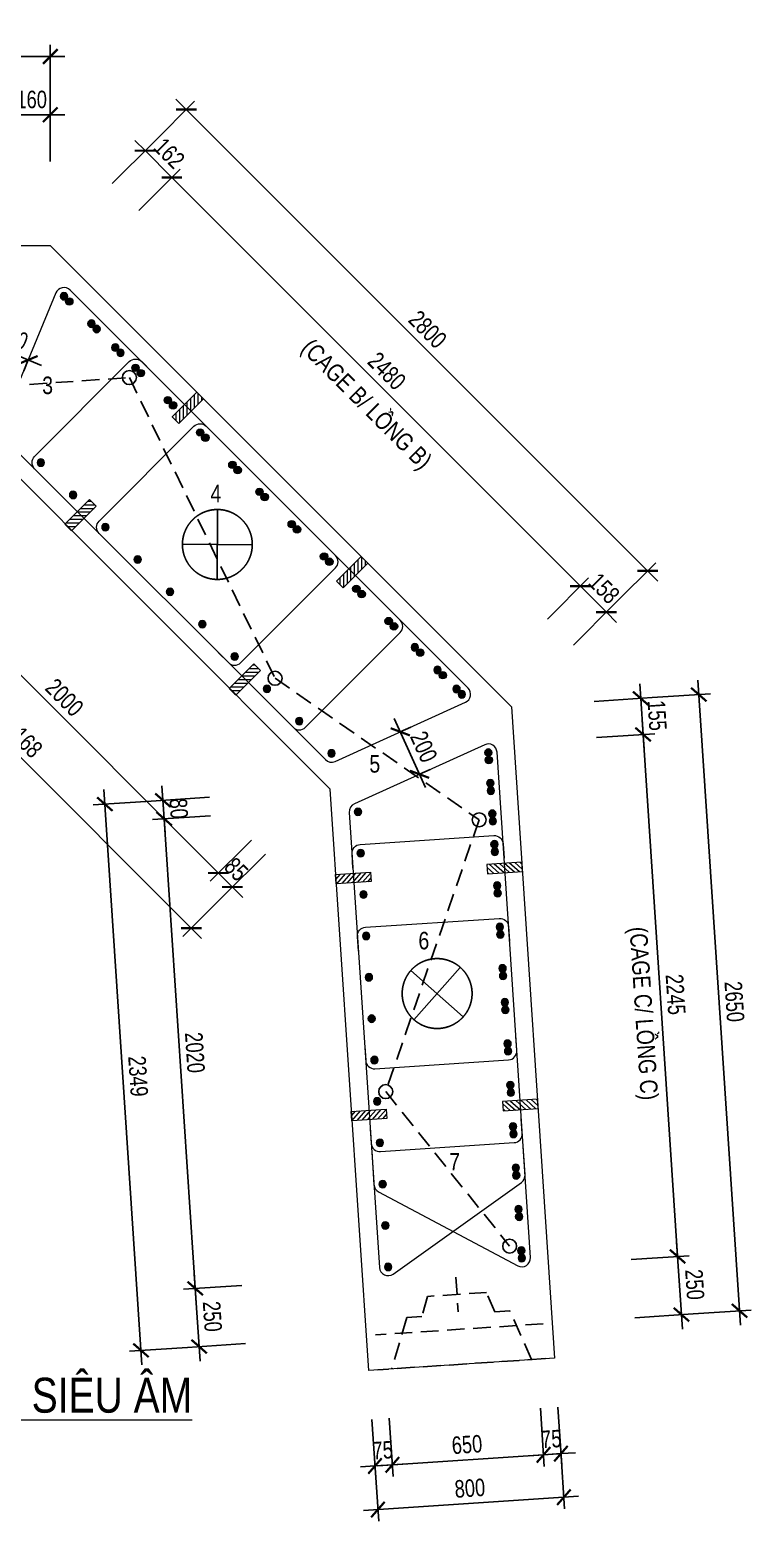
# Model space of a CAD drawing. Header units: millimetres. Extents: x 2611025 to 4139346, y -89870 to 101087.
# Drawn here: x 3265035 to 3277421, y -55571 to -29974 of the extents above; entities that cross this region are included whole.
import ezdxf
from ezdxf.enums import TextEntityAlignment as Align

# ---------------------------------------------------------------- set-up
doc = ezdxf.new("R2010")
doc.units = ezdxf.units.MM
doc.header["$LTSCALE"] = 1200
doc.header["$PDMODE"] = 35
doc.linetypes.add('CENTER', pattern=[2, 1.25, -0.25, 0.25, -0.25])
doc.linetypes.add('HIDDEN', pattern=[0.375, 0.25, -0.125])
for name, color, linetype, lineweight in [('5', 5, 'Continuous', 13), ('BOUND', 3, 'Continuous', 20), ('CWS', 8, 'HIDDEN', 9), ('ENOTE', 2, 'Continuous', 15), ('GRID', 74, 'CENTER', 15), ('MCT', 6, 'Continuous', 20), ('PIPE60', 1, 'Continuous', 25), ('TEXTVN', 2, 'Continuous', 20), ('TIE', 4, 'Continuous', 13)]:
    doc.layers.add(name, color=color, linetype=linetype, lineweight=lineweight)
for name, color, linetype in [('CDC.02.DIM', 1, 'Continuous'), ('CDC.04.HIDDEN', 8, 'HIDDEN'), ('MCSA', 5, 'HIDDEN'), ('MIE', 5, 'HIDDEN')]:
    doc.layers.add(name, color=color, linetype=linetype)
doc.styles.add('DB_Arial', font='arial.ttf', dxfattribs={"width": 0.8})
doc.styles.add('SMTEXT', font='arial.ttf', dxfattribs={"width": 0.75})
doc.dimstyles.new('BSV25', dxfattribs={"dimtxt": 300, "dimasz": 250, "dimexe": 200, "dimexo": 0, "dimgap": 108, "dimtad": 1, "dimdec": 0, "dimlfac": 0.25, "dimdsep": 46, "dimtxsty": 'SMTEXT', "dimblk": 'ARCHTICK', "dimcen": 100, "dimdle": 250, "dimclrd": 256, "dimclre": 256, "dimclrt": 2, "dimadec": 0, "dimazin": 0, "dimtfac": 1, "dimtdec": 0, "dimtix": 1, "dimtmove": 2, "dimatfit": 3, "dimfxl": 800, "dimfxlon": 1, "dimtolj": 1, "dimtzin": 0, "dimarcsym": 0})

# ---------------------------------------------------------------- blocks, each defined once
blk = doc.blocks.new('cws800')
at = {"layer": 'CDC.04.HIDDEN'}
for p, q in [((-600, 1440), (-600, -1440)), ((0, 1440), (0, -1440))]:
    blk.add_line(p, q, dxfattribs=at)
for points in [[(0, 1200), (-860, 888), (-860, 627), (-1200, 507), (-1200, -507), (-860, -627), (-860, -888), (0, -1200)], [(-1500, 0), (-900, 0)]]:
    blk.add_lwpolyline(points, dxfattribs=at)
blk = doc.blocks.new('mct1')
at = {"lineweight": 9}
h = blk.add_hatch(color=256, dxfattribs=at)
h.dxf.hatch_style = 1
h.paths.add_polyline_path([(-16, 0, 1), (16, 0, 1)])
blk.add_circle((0, 0), 16, dxfattribs=at)
blk = doc.blocks.new('_ArchTick')
at = {"color": 0, "linetype": 'ByBlock', "const_width": 0.15}
blk.add_lwpolyline([(-0.5, -0.5), (0.5, 0.5)], dxfattribs=at)
blk = doc.blocks.new('*D630')
at = {"layer": 'CDC.02.DIM', "lineweight": -2, "transparency": 16777216}
for p, q in [((3264036, -35238), (3265238, -35736)), ((3264267, -35334), (3264191, -35519)), ((3265007, -35640), (3264930, -35825))]:
    blk.add_line(p, q, dxfattribs=at)
at = {"layer": 'Defpoints', "color": 0, "transparency": 16777216}
for p in [(3264267, -35334), (3265007, -35640), (3265007, -35640)]:
    blk.add_point(p, dxfattribs=at)
at = {"layer": 'CDC.02.DIM', "lineweight": -2, "transparency": 16777216, "xscale": 250, "yscale": 250, "zscale": 250}
for p, rotation in [((3264267, -35334), 157.5000000000772), ((3265007, -35640), 337.5000000000773)]:
    blk.add_blockref('_ArchTick', p, dxfattribs=dict(at, rotation=rotation))
at = {"layer": 'CDC.02.DIM', "color": 2, "transparency": 16777216, "insert": (3264737, -35246), "char_height": 300, "attachment_point": 5, "rotation": 337.5, "style": 'SMTEXT'}
blk.add_mtext('\\A1;200', dxfattribs=at)
blk = doc.blocks.new('*D631')
at = {"layer": 'CDC.02.DIM', "lineweight": -2, "transparency": 16777216}
for p, q in [((3271293, -41795), (3271830, -42979)), ((3271396, -42023), (3271578, -41941)), ((3271727, -42752), (3271909, -42669))]:
    blk.add_line(p, q, dxfattribs=at)
at = {"layer": 'Defpoints', "color": 0, "transparency": 16777216}
for p in [(3271396, -42023), (3271727, -42752), (3271727, -42752)]:
    blk.add_point(p, dxfattribs=at)
at = {"layer": 'CDC.02.DIM', "lineweight": -2, "transparency": 16777216, "xscale": 250, "yscale": 250, "zscale": 250}
for p, rotation in [((3271396, -42023), 114.3944449390051), ((3271727, -42752), 294.394444939005)]:
    blk.add_blockref('_ArchTick', p, dxfattribs=dict(at, rotation=rotation))
at = {"layer": 'CDC.02.DIM', "color": 2, "transparency": 16777216, "insert": (3271799, -42280), "char_height": 300, "attachment_point": 5, "rotation": 294.3944, "style": 'SMTEXT'}
blk.add_mtext('\\A1;200', dxfattribs=at)
blk = doc.blocks.new('*D562')
at = {"layer": 'CDC.02.DIM', "lineweight": -2, "transparency": 16777216}
for p, q in [((3254535, -30432), (3265637, -30432)), ((3254785, -31232), (3254785, -30232)), ((3265387, -31232), (3265387, -30232))]:
    blk.add_line(p, q, dxfattribs=at)
at = {"layer": 'Defpoints', "color": 0, "transparency": 16777216}
for p in [(3265387, -30432), (3254785, -33676), (3265387, -33676)]:
    blk.add_point(p, dxfattribs=at)
at = {"layer": 'CDC.02.DIM', "lineweight": -2, "transparency": 16777216, "xscale": 250, "yscale": 250, "zscale": 250, "rotation": 180}
blk.add_blockref('_ArchTick', (3254785, -30432), dxfattribs=at)
at = {"layer": 'CDC.02.DIM', "lineweight": -2, "transparency": 16777216, "xscale": 250, "yscale": 250, "zscale": 250}
blk.add_blockref('_ArchTick', (3265387, -30432), dxfattribs=at)
at = {"layer": 'CDC.02.DIM', "color": 2, "transparency": 16777216, "insert": (3260086, -30171), "char_height": 300, "attachment_point": 5, "style": 'SMTEXT'}
blk.add_mtext('\\A1;2650', dxfattribs=at)
blk = doc.blocks.new('*D569')
at = {"layer": 'CDC.02.DIM', "lineweight": -2, "transparency": 16777216}
for p, q in [((3264747, -31432), (3264497, -31432)), ((3264747, -32232), (3264747, -31232)), ((3264747, -31432), (3265387, -31432)), ((3265387, -32232), (3265387, -31232)), ((3265387, -31432), (3265637, -31432))]:
    blk.add_line(p, q, dxfattribs=at)
at = {"layer": 'Defpoints', "color": 0, "transparency": 16777216}
for p in [(3265387, -31432), (3264747, -33676), (3265387, -33676)]:
    blk.add_point(p, dxfattribs=at)
at = {"layer": 'CDC.02.DIM', "lineweight": -2, "transparency": 16777216, "xscale": 250, "yscale": 250, "zscale": 250}
blk.add_blockref('_ArchTick', (3264747, -31432), dxfattribs=at)
at = {"layer": 'CDC.02.DIM', "lineweight": -2, "transparency": 16777216, "xscale": 250, "yscale": 250, "zscale": 250, "rotation": 180}
blk.add_blockref('_ArchTick', (3265387, -31432), dxfattribs=at)
at = {"layer": 'CDC.02.DIM', "color": 2, "transparency": 16777216, "insert": (3265067, -31171), "char_height": 300, "attachment_point": 5, "style": 'SMTEXT'}
blk.add_mtext('\\A1;160', dxfattribs=at)
blk = doc.blocks.new('*D570')
at = {"layer": 'CDC.02.DIM', "lineweight": -2, "transparency": 16777216}
for p, q in [((3267156, -31907), (3267863, -31200)), ((3267545, -31165), (3275818, -39438)), ((3275076, -39827), (3275783, -39120))]:
    blk.add_line(p, q, dxfattribs=at)
at = {"layer": 'Defpoints', "color": 0, "transparency": 16777216}
for p in [(3265387, -33676), (3275642, -39261), (3273307, -41596)]:
    blk.add_point(p, dxfattribs=at)
at = {"layer": 'CDC.02.DIM', "lineweight": -2, "transparency": 16777216, "xscale": 250, "yscale": 250, "zscale": 250}
for p, rotation in [((3267722, -31341), 135.0000000000034), ((3275642, -39261), 315.0000000000034)]:
    blk.add_blockref('_ArchTick', p, dxfattribs=dict(at, rotation=rotation))
at = {"layer": 'CDC.02.DIM', "color": 2, "transparency": 16777216, "insert": (3271866, -35117), "char_height": 300, "attachment_point": 5, "rotation": 315, "style": 'SMTEXT'}
blk.add_mtext('\\A1;2800', dxfattribs=at)
blk = doc.blocks.new('*D571')
at = {"layer": 'CDC.02.DIM', "lineweight": -2, "transparency": 16777216}
for p, q in [((3266909, -33074), (3267616, -32367)), ((3267298, -32331), (3274665, -39699)), ((3273923, -40088), (3274630, -39381))]:
    blk.add_line(p, q, dxfattribs=at)
at = {"layer": 'Defpoints', "color": 0, "transparency": 16777216}
for p in [(3265587, -34395), (3274489, -39522), (3272603, -41408)]:
    blk.add_point(p, dxfattribs=at)
at = {"layer": 'CDC.02.DIM', "lineweight": -2, "transparency": 16777216, "xscale": 250, "yscale": 250, "zscale": 250}
for p, rotation in [((3267474, -32508), 135.0000000000034), ((3274489, -39522), 315.0000000000034)]:
    blk.add_blockref('_ArchTick', p, dxfattribs=dict(at, rotation=rotation))
at = {"layer": 'CDC.02.DIM', "color": 2, "transparency": 16777216, "insert": (3271166, -35831), "char_height": 300, "attachment_point": 5, "rotation": 315, "style": 'SMTEXT'}
blk.add_mtext('\\A1;2480', dxfattribs=at)
blk = doc.blocks.new('*D572')
at = {"layer": 'CDC.02.DIM', "lineweight": -2, "transparency": 16777216}
for p, q in [((3266449, -32614), (3267156, -31907)), ((3267015, -32048), (3266838, -31872)), ((3267474, -32508), (3267015, -32048)), ((3266909, -33074), (3267616, -32367)), ((3267474, -32508), (3267651, -32685))]:
    blk.add_line(p, q, dxfattribs=at)
at = {"layer": 'Defpoints', "color": 0, "transparency": 16777216}
for p in [(3267015, -32048), (3265387, -33676), (3265587, -34395)]:
    blk.add_point(p, dxfattribs=at)
at = {"layer": 'CDC.02.DIM', "lineweight": -2, "transparency": 16777216, "xscale": 250, "yscale": 250, "zscale": 250}
for p, rotation in [((3267015, -32048), 315.0000000000034), ((3267474, -32508), 135.0000000000034)]:
    blk.add_blockref('_ArchTick', p, dxfattribs=dict(at, rotation=rotation))
at = {"layer": 'CDC.02.DIM', "color": 2, "transparency": 16777216, "insert": (3267429, -32094), "char_height": 300, "attachment_point": 5, "rotation": 315, "style": 'SMTEXT'}
blk.add_mtext('\\A1;162', dxfattribs=at)
blk = doc.blocks.new('*D573')
at = {"layer": 'CDC.02.DIM', "lineweight": -2, "transparency": 16777216}
for p, q in [((3273923, -40088), (3274630, -39381)), ((3274489, -39522), (3274312, -39346)), ((3274489, -39522), (3274934, -39968)), ((3274369, -40534), (3275076, -39827)), ((3274934, -39968), (3275111, -40145))]:
    blk.add_line(p, q, dxfattribs=at)
at = {"layer": 'Defpoints', "color": 0, "transparency": 16777216}
for p in [(3274934, -39968), (3272603, -41408), (3273307, -41596)]:
    blk.add_point(p, dxfattribs=at)
at = {"layer": 'CDC.02.DIM', "lineweight": -2, "transparency": 16777216, "xscale": 250, "yscale": 250, "zscale": 250}
for p, rotation in [((3274489, -39522), 315.0000000000034), ((3274934, -39968), 135.0000000000034)]:
    blk.add_blockref('_ArchTick', p, dxfattribs=dict(at, rotation=rotation))
at = {"layer": 'CDC.02.DIM', "color": 2, "transparency": 16777216, "insert": (3274896, -39561), "char_height": 300, "attachment_point": 5, "rotation": 315, "style": 'SMTEXT'}
blk.add_mtext('\\A1;158', dxfattribs=at)
blk = doc.blocks.new('*D574')
at = {"layer": 'CDC.02.DIM', "lineweight": -2, "transparency": 16777216}
for p, q in [((3262241, -38697), (3261534, -39404)), ((3261498, -39086), (3267983, -45571)), ((3268372, -44829), (3267665, -45536))]:
    blk.add_line(p, q, dxfattribs=at)
at = {"layer": 'Defpoints', "color": 0, "transparency": 16777216}
for p in [(3264061, -36876), (3270193, -43008), (3267807, -45394)]:
    blk.add_point(p, dxfattribs=at)
at = {"layer": 'CDC.02.DIM', "lineweight": -2, "transparency": 16777216, "xscale": 250, "yscale": 250, "zscale": 250}
for p, rotation in [((3261675, -39263), 135.0000000000034), ((3267807, -45394), 315.0000000000034)]:
    blk.add_blockref('_ArchTick', p, dxfattribs=dict(at, rotation=rotation))
at = {"layer": 'CDC.02.DIM', "color": 2, "transparency": 16777216, "insert": (3264926, -42144), "char_height": 300, "attachment_point": 5, "rotation": 315, "style": 'SMTEXT'}
blk.add_mtext('\\A1;2168', dxfattribs=at)
blk = doc.blocks.new('*D575')
at = {"layer": 'CDC.02.DIM', "lineweight": -2, "transparency": 16777216}
for p, q in [((3263182, -38224), (3262475, -38931)), ((3262440, -38613), (3268451, -44624)), ((3268840, -43882), (3268133, -44589))]:
    blk.add_line(p, q, dxfattribs=at)
at = {"layer": 'Defpoints', "color": 0, "transparency": 16777216}
for p in [(3264526, -36881), (3270184, -42537), (3268274, -44447)]:
    blk.add_point(p, dxfattribs=at)
at = {"layer": 'CDC.02.DIM', "lineweight": -2, "transparency": 16777216, "xscale": 250, "yscale": 250, "zscale": 250}
for p, rotation in [((3262617, -38790), 135.0000000000034), ((3268274, -44447), 315.0000000000034)]:
    blk.add_blockref('_ArchTick', p, dxfattribs=dict(at, rotation=rotation))
at = {"layer": 'CDC.02.DIM', "color": 2, "transparency": 16777216, "insert": (3265630, -41434), "char_height": 300, "attachment_point": 5, "rotation": 315, "style": 'SMTEXT'}
blk.add_mtext('\\A1;2000', dxfattribs=at)
blk = doc.blocks.new('*D576')
at = {"layer": 'CDC.02.DIM', "lineweight": -2, "transparency": 16777216}
for p, q in [((3268840, -43882), (3268133, -44589)), ((3268274, -44447), (3268097, -44271)), ((3269080, -44122), (3268372, -44829)), ((3268274, -44447), (3268514, -44687)), ((3268514, -44687), (3268691, -44864))]:
    blk.add_line(p, q, dxfattribs=at)
at = {"layer": 'Defpoints', "color": 0, "transparency": 16777216}
for p in [(3270184, -42537), (3270193, -43008), (3268514, -44687)]:
    blk.add_point(p, dxfattribs=at)
at = {"layer": 'CDC.02.DIM', "lineweight": -2, "transparency": 16777216, "xscale": 250, "yscale": 250, "zscale": 250}
for p, rotation in [((3268274, -44447), 315.0000000000034), ((3268514, -44687), 135.0000000000034)]:
    blk.add_blockref('_ArchTick', p, dxfattribs=dict(at, rotation=rotation))
at = {"layer": 'CDC.02.DIM', "color": 2, "transparency": 16777216, "insert": (3268579, -44383), "char_height": 300, "attachment_point": 5, "rotation": 315, "style": 'SMTEXT'}
blk.add_mtext('\\A1;85', dxfattribs=at)
blk = doc.blocks.new('*D578')
at = {"layer": 'CDC.02.DIM', "lineweight": -2, "transparency": 16777216}
for p, q in [((3276505, -41134), (3277238, -52210)), ((3275723, -41436), (3276721, -41370)), ((3276423, -52013), (3277421, -51947))]:
    blk.add_line(p, q, dxfattribs=at)
at = {"layer": 'Defpoints', "color": 0, "transparency": 16777216}
for p in [(3273307, -41596), (3277221, -51960), (3274007, -52173)]:
    blk.add_point(p, dxfattribs=at)
at = {"layer": 'CDC.02.DIM', "lineweight": -2, "transparency": 16777216, "xscale": 250, "yscale": 250, "zscale": 250}
for p, rotation in [((3276521, -41383), 93.78674715767883), ((3277221, -51960), 273.7867471576789)]:
    blk.add_blockref('_ArchTick', p, dxfattribs=dict(at, rotation=rotation))
at = {"layer": 'CDC.02.DIM', "color": 2, "transparency": 16777216, "insert": (3277132, -46654), "char_height": 300, "attachment_point": 5, "rotation": 273.7867, "style": 'SMTEXT'}
blk.add_mtext('\\A1;2650', dxfattribs=at)
blk = doc.blocks.new('*D579')
at = {"layer": 'CDC.02.DIM', "lineweight": -2, "transparency": 16777216}
for p, q in [((3275548, -41819), (3276174, -51278)), ((3274766, -42121), (3275764, -42055)), ((3275359, -51081), (3276357, -51015))]:
    blk.add_line(p, q, dxfattribs=at)
at = {"layer": 'Defpoints', "color": 0, "transparency": 16777216}
for p in [(3272984, -42239), (3276158, -51028), (3272943, -51241)]:
    blk.add_point(p, dxfattribs=at)
at = {"layer": 'CDC.02.DIM', "lineweight": -2, "transparency": 16777216, "xscale": 250, "yscale": 250, "zscale": 250}
for p, rotation in [((3275565, -42068), 93.78674715767883), ((3276158, -51028), 273.7867471576789)]:
    blk.add_blockref('_ArchTick', p, dxfattribs=dict(at, rotation=rotation))
at = {"layer": 'CDC.02.DIM', "color": 2, "transparency": 16777216, "insert": (3276122, -46531), "char_height": 300, "attachment_point": 5, "rotation": 273.7867, "style": 'SMTEXT'}
blk.add_mtext('\\A1;2245', dxfattribs=at)
blk = doc.blocks.new('*D580')
at = {"layer": 'CDC.02.DIM', "lineweight": -2, "transparency": 16777216}
for p, q in [((3276141, -50779), (3276240, -52276)), ((3275359, -51081), (3276357, -51015)), ((3275425, -52079), (3276423, -52013))]:
    blk.add_line(p, q, dxfattribs=at)
at = {"layer": 'Defpoints', "color": 0, "transparency": 16777216}
for p in [(3272943, -51241), (3276224, -52026), (3273009, -52239)]:
    blk.add_point(p, dxfattribs=at)
at = {"layer": 'CDC.02.DIM', "lineweight": -2, "transparency": 16777216, "xscale": 250, "yscale": 250, "zscale": 250}
for p, rotation in [((3276158, -51028), 93.78674715767883), ((3276224, -52026), 273.7867471576789)]:
    blk.add_blockref('_ArchTick', p, dxfattribs=dict(at, rotation=rotation))
at = {"layer": 'CDC.02.DIM', "color": 2, "transparency": 16777216, "insert": (3276451, -51510), "char_height": 300, "attachment_point": 5, "rotation": 273.7867, "style": 'SMTEXT'}
blk.add_mtext('\\A1;250', dxfattribs=at)
blk = doc.blocks.new('*D581')
at = {"layer": 'CDC.02.DIM', "lineweight": -2, "transparency": 16777216}
for p, q in [((3275524, -41449), (3275507, -41200)), ((3274725, -41502), (3275723, -41436)), ((3275565, -42068), (3275524, -41449)), ((3274766, -42121), (3275764, -42055)), ((3275565, -42068), (3275581, -42318))]:
    blk.add_line(p, q, dxfattribs=at)
at = {"layer": 'Defpoints', "color": 0, "transparency": 16777216}
for p in [(3275524, -41449), (3273307, -41596), (3272984, -42239)]:
    blk.add_point(p, dxfattribs=at)
at = {"layer": 'CDC.02.DIM', "lineweight": -2, "transparency": 16777216, "xscale": 250, "yscale": 250, "zscale": 250}
for p, rotation in [((3275524, -41449), 273.7867471576789), ((3275565, -42068), 93.78674715767883)]:
    blk.add_blockref('_ArchTick', p, dxfattribs=dict(at, rotation=rotation))
at = {"layer": 'CDC.02.DIM', "color": 2, "transparency": 16777216, "insert": (3275805, -41742), "char_height": 300, "attachment_point": 5, "rotation": 273.7867, "style": 'SMTEXT'}
blk.add_mtext('\\A1;155', dxfattribs=at)
blk = doc.blocks.new('*D582')
at = {"layer": 'CDC.02.DIM', "lineweight": -2, "transparency": 16777216}
for p, q in [((3267121, -43211), (3266124, -43277)), ((3266307, -43015), (3266960, -52890)), ((3267742, -52588), (3266744, -52654))]:
    blk.add_line(p, q, dxfattribs=at)
at = {"layer": 'Defpoints', "color": 0, "transparency": 16777216}
for p in [(3270193, -43008), (3270814, -52384), (3266944, -52640)]:
    blk.add_point(p, dxfattribs=at)
at = {"layer": 'CDC.02.DIM', "lineweight": -2, "transparency": 16777216, "xscale": 250, "yscale": 250, "zscale": 250}
for p, rotation in [((3266323, -43264), 93.78674715767883), ((3266944, -52640), 273.7867471576789)]:
    blk.add_blockref('_ArchTick', p, dxfattribs=dict(at, rotation=rotation))
at = {"layer": 'CDC.02.DIM', "color": 2, "transparency": 16777216, "insert": (3266894, -47935), "char_height": 300, "attachment_point": 5, "rotation": 273.7867, "style": 'SMTEXT'}
blk.add_mtext('\\A1;2349', dxfattribs=at)
blk = doc.blocks.new('*D583')
at = {"layer": 'CDC.02.DIM', "lineweight": -2, "transparency": 16777216}
for p, q in [((3268140, -43463), (3267142, -43529)), ((3267325, -43266), (3267892, -51826)), ((3268674, -51524), (3267676, -51590))]:
    blk.add_line(p, q, dxfattribs=at)
at = {"layer": 'Defpoints', "color": 0, "transparency": 16777216}
for p in [(3270214, -43326), (3270748, -51386), (3267876, -51577)]:
    blk.add_point(p, dxfattribs=at)
at = {"layer": 'CDC.02.DIM', "lineweight": -2, "transparency": 16777216, "xscale": 250, "yscale": 250, "zscale": 250}
for p, rotation in [((3267342, -43516), 93.78674715767883), ((3267876, -51577), 273.7867471576789)]:
    blk.add_blockref('_ArchTick', p, dxfattribs=dict(at, rotation=rotation))
at = {"layer": 'CDC.02.DIM', "color": 2, "transparency": 16777216, "insert": (3267869, -47529), "char_height": 300, "attachment_point": 5, "rotation": 273.7867, "style": 'SMTEXT'}
blk.add_mtext('\\A1;2020', dxfattribs=at)
blk = doc.blocks.new('*D584')
at = {"layer": 'CDC.02.DIM', "lineweight": -2, "transparency": 16777216}
for p, q in [((3267859, -51327), (3267958, -52824)), ((3268674, -51524), (3267676, -51590)), ((3268740, -52522), (3267742, -52588))]:
    blk.add_line(p, q, dxfattribs=at)
at = {"layer": 'Defpoints', "color": 0, "transparency": 16777216}
for p in [(3270748, -51386), (3270814, -52384), (3267942, -52574)]:
    blk.add_point(p, dxfattribs=at)
at = {"layer": 'CDC.02.DIM', "lineweight": -2, "transparency": 16777216, "xscale": 250, "yscale": 250, "zscale": 250}
for p, rotation in [((3267876, -51577), 93.78674715767883), ((3267942, -52574), 273.7867471576789)]:
    blk.add_blockref('_ArchTick', p, dxfattribs=dict(at, rotation=rotation))
at = {"layer": 'CDC.02.DIM', "color": 2, "transparency": 16777216, "insert": (3268169, -52058), "char_height": 300, "attachment_point": 5, "rotation": 273.7867, "style": 'SMTEXT'}
blk.add_mtext('\\A1;250', dxfattribs=at)
blk = doc.blocks.new('*D585')
at = {"layer": 'CDC.02.DIM', "lineweight": -2, "transparency": 16777216}
for p, q in [((3267321, -43198), (3267304, -42949)), ((3268119, -43145), (3267121, -43211)), ((3267342, -43516), (3267321, -43198)), ((3268140, -43463), (3267142, -43529)), ((3267342, -43516), (3267359, -43765))]:
    blk.add_line(p, q, dxfattribs=at)
at = {"layer": 'Defpoints', "color": 0, "transparency": 16777216}
for p in [(3267321, -43198), (3270193, -43008), (3270214, -43326)]:
    blk.add_point(p, dxfattribs=at)
at = {"layer": 'CDC.02.DIM', "lineweight": -2, "transparency": 16777216, "xscale": 250, "yscale": 250, "zscale": 250}
for p, rotation in [((3267321, -43198), 273.7867471576789), ((3267342, -43516), 93.78674715767883)]:
    blk.add_blockref('_ArchTick', p, dxfattribs=dict(at, rotation=rotation))
at = {"layer": 'CDC.02.DIM', "color": 2, "transparency": 16777216, "insert": (3267592, -43340), "char_height": 300, "attachment_point": 5, "rotation": 273.7867, "style": 'SMTEXT'}
blk.add_mtext('\\A1;80', dxfattribs=at)
blk = doc.blocks.new('tremie')
at = {"layer": 'MIE', "color": 74, "ltscale": 1000}
for p, q in [((424, -424), (-424, 424)), ((424, 424), (-424, -424))]:
    blk.add_line(p, q, dxfattribs=at)
at = {"layer": 'MIE', "ltscale": 500}
blk.add_circle((0, 0), 600, dxfattribs=at)
blk = doc.blocks.new('*D590')
at = {"layer": 'CDC.02.DIM', "lineweight": -2, "transparency": 16777216}
for p, q in [((3274152, -54362), (3274218, -55360)), ((3270959, -54574), (3271025, -55571)), ((3274454, -55144), (3270762, -55388))]:
    blk.add_line(p, q, dxfattribs=at)
at = {"layer": 'Defpoints', "color": 0, "transparency": 16777216}
for p in [(3270854, -52983), (3274047, -52772), (3271012, -55372)]:
    blk.add_point(p, dxfattribs=at)
at = {"layer": 'CDC.02.DIM', "lineweight": -2, "transparency": 16777216, "xscale": 250, "yscale": 250, "zscale": 250}
for p, rotation in [((3274205, -55160), 3.78888987626559), ((3271012, -55372), 183.7888898762656)]:
    blk.add_blockref('_ArchTick', p, dxfattribs=dict(at, rotation=rotation))
at = {"layer": 'CDC.02.DIM', "color": 2, "transparency": 16777216, "insert": (3272591, -55006), "char_height": 300, "attachment_point": 5, "rotation": 3.7889, "style": 'SMTEXT'}
blk.add_mtext('\\A1;800', dxfattribs=at)
blk = doc.blocks.new('*D591')
at = {"layer": 'CDC.02.DIM', "lineweight": -2, "transparency": 16777216}
for p, q in [((3273803, -53634), (3273869, -54631)), ((3274102, -53614), (3274168, -54612)), ((3273856, -54432), (3273607, -54448)), ((3274155, -54412), (3273856, -54432)), ((3274155, -54412), (3274404, -54396))]:
    blk.add_line(p, q, dxfattribs=at)
at = {"layer": 'Defpoints', "color": 0, "transparency": 16777216}
for p in [(3273747, -52791), (3274046, -52772), (3273856, -54432)]:
    blk.add_point(p, dxfattribs=at)
at = {"layer": 'CDC.02.DIM', "lineweight": -2, "transparency": 16777216, "xscale": 250, "yscale": 250, "zscale": 250}
for p, rotation in [((3274155, -54412), 183.7888898762656), ((3273856, -54432), 3.78888987626559)]:
    blk.add_blockref('_ArchTick', p, dxfattribs=dict(at, rotation=rotation))
at = {"layer": 'CDC.02.DIM', "color": 2, "transparency": 16777216, "insert": (3273988, -54162), "char_height": 300, "attachment_point": 5, "rotation": 3.7889, "style": 'SMTEXT'}
blk.add_mtext('\\A1;75', dxfattribs=at)
blk = doc.blocks.new('*D592')
at = {"layer": 'CDC.02.DIM', "lineweight": -2, "transparency": 16777216}
for p, q in [((3273803, -53634), (3273869, -54631)), ((3271208, -53805), (3271274, -54803)), ((3274105, -54415), (3271012, -54620))]:
    blk.add_line(p, q, dxfattribs=at)
at = {"layer": 'Defpoints', "color": 0, "transparency": 16777216}
for p in [(3271153, -52963), (3273747, -52791), (3271261, -54604)]:
    blk.add_point(p, dxfattribs=at)
at = {"layer": 'CDC.02.DIM', "lineweight": -2, "transparency": 16777216, "xscale": 250, "yscale": 250, "zscale": 250}
for p, rotation in [((3271261, -54604), 183.7888898762656), ((3273856, -54432), 3.78888987626559)]:
    blk.add_blockref('_ArchTick', p, dxfattribs=dict(at, rotation=rotation))
at = {"layer": 'CDC.02.DIM', "color": 2, "transparency": 16777216, "insert": (3272541, -54257), "char_height": 300, "attachment_point": 5, "rotation": 3.7889, "style": 'SMTEXT'}
blk.add_mtext('\\A1;650', dxfattribs=at)
blk = doc.blocks.new('*D593')
at = {"layer": 'CDC.02.DIM', "lineweight": -2, "transparency": 16777216}
for p, q in [((3270909, -53825), (3270975, -54823)), ((3271208, -53805), (3271274, -54803)), ((3270962, -54624), (3270712, -54640)), ((3271261, -54604), (3270962, -54624)), ((3271261, -54604), (3271511, -54587))]:
    blk.add_line(p, q, dxfattribs=at)
at = {"layer": 'Defpoints', "color": 0, "transparency": 16777216}
for p in [(3270853, -52983), (3271153, -52963), (3270962, -54624)]:
    blk.add_point(p, dxfattribs=at)
at = {"layer": 'CDC.02.DIM', "lineweight": -2, "transparency": 16777216, "xscale": 250, "yscale": 250, "zscale": 250}
for p, rotation in [((3270962, -54624), 3.78888987626559), ((3271261, -54604), 183.7888898762656)]:
    blk.add_blockref('_ArchTick', p, dxfattribs=dict(at, rotation=rotation))
at = {"layer": 'CDC.02.DIM', "color": 2, "transparency": 16777216, "insert": (3271094, -54354), "char_height": 300, "attachment_point": 5, "rotation": 3.7889, "style": 'SMTEXT'}
blk.add_mtext('\\A1;75', dxfattribs=at)
blk = doc.blocks.new('sp')
at = {"layer": '5', "lineweight": 20}
h = blk.add_hatch(dxfattribs=at)
h.set_pattern_fill('ANSI31', color=256, scale=500)
h.set_pattern_definition([(45, (0, 0), (-44.194, 44.194), [])])
h.paths.add_polyline_path([(80, 300), (-80, 300), (-80, -300), (80, -300)])
blk.add_lwpolyline([(-80, -300), (80, -300), (80, 300), (-80, 300)], close=True, dxfattribs=at)

msp = doc.modelspace()

# ---------------------------------------------------------------- linework, layer by layer
at = {"layer": 'BOUND'}
msp.add_lwpolyline([(3270853.2, -52983), (3270193, -43008), (3264061.5, -36876.4), (3254183.1, -36876.4), (3254185.1, -33676.4), (3265386.9, -33676.4), (3273306.5, -41596), (3274046.2, -52771.5)], close=True, dxfattribs=at)
at = {"layer": 'MCSA', "color": 5}
msp.add_lwpolyline([(3256103.8, -36263.8), (3258809.2, -34341.3), (3262338, -36244.8), (3266744.3, -35943.4), (3269245.7, -41104.6), (3272749.8, -43533.7), (3271145.4, -48199.3), (3273274.1, -50850.8)], dxfattribs=at)
at = {"layer": 'PIPE60'}
for centre in [(3266744.3, -35943.4), (3269245.7, -41104.6), (3272749.8, -43533.7), (3271145.4, -48199.3), (3273274.1, -50850.8)]:
    msp.add_circle(centre, 120, dxfattribs=at)
at = {"layer": 'TIE'}
msp.add_lwpolyline([(3272559.3, -41273), (3265727.6, -34441.3, 0.5345111), (3265482.9, -34489.9), (3264530.2, -36789.9, 0.3033467), (3264562.7, -36953.4), (3270109.3, -42500, 0.3123963), (3270277.3, -42530.5), (3272515.2, -41515.7, 0.5239299)], format="xyb", close=True, dxfattribs=at)
for points in [[(3265294.2, -37684.9), (3265117.4, -37508.1, -0.4142136), (3265117.4, -37295.9), (3266743.7, -35669.6, -0.4142136), (3266955.9, -35669.6), (3267132.6, -35846.4)], [(3266403.5, -38794.2), (3266226.7, -38617.4, -0.4142136), (3266226.7, -38405.3), (3267853.1, -36778.9, -0.4142136), (3268065.2, -36778.9), (3268242, -36955.7)], [(3268268.6, -40659.2), (3268445.3, -40836, 0.4142136), (3268657.5, -40836), (3270283.8, -39209.7, 0.4142136), (3270283.8, -38997.5), (3270107, -38820.8)], [(3269377.9, -41768.6), (3269554.7, -41945.3, 0.4142136), (3269766.8, -41945.3), (3271393.1, -40319, 0.4142136), (3271393.1, -40106.9), (3271216.4, -39930.1)], [(3270905.1, -49219.7), (3270943.3, -49796.7, 0.2597757), (3271022.6, -49919.3), (3273411.6, -51187.6, 0.5875841), (3273631.7, -51045.2), (3273057.2, -42370.9, 0.5239299), (3272845.6, -42244.3)], [(3272845.6, -42244.3), (3270607.7, -43259.1, 0.3123963), (3270520, -43405.6), (3271037.3, -51217, 0.5875841), (3271274.2, -51329.1), (3273475.1, -49756.9, 0.2597757), (3273537.6, -49624.9), (3273499.4, -49047.9)], [(3270583.6, -44365.2), (3270567.1, -44115.8, -0.4142136), (3270706.8, -43956.2), (3273001.8, -43804.2, -0.4142136), (3273161.4, -43943.9), (3273177.9, -44193.4)], [(3270677.6, -45785.5), (3270661.1, -45536, -0.4142136), (3270800.9, -45376.4), (3273095.8, -45224.4, -0.4142136), (3273255.4, -45364.2), (3273271.9, -45613.6)], [(3270785.7, -47416.9), (3270802.2, -47666.4, 0.4142136), (3270961.8, -47806.1), (3273256.8, -47654.1, 0.4142136), (3273396.5, -47494.6), (3273380, -47245.1)], [(3270879.7, -48837.2), (3270896.2, -49086.6, 0.4142136), (3271055.8, -49226.4), (3273350.8, -49074.4, 0.4142136), (3273490.6, -48914.8), (3273474, -48665.3)]]:
    msp.add_lwpolyline(points, format="xyb", dxfattribs=at)

# ---------------------------------------------------------------- block references
at = {"layer": 'CWS', "rotation": 273.7888898778787}
msp.add_blockref('cws800', (3272449.7, -52877.3), dxfattribs=at)
at = {"layer": 'ENOTE', "xscale": -1}
for p, rotation in [((3267749.3, -36463), 314.9999999999737), ((3270569.4, -39283.1), 314.9999999999737), ((3270589.2, -44531.8), 93.78888987787853), ((3270858.6, -48601), 93.78888987787853)]:
    msp.add_blockref('sp', p, dxfattribs=dict(at, rotation=rotation))
at = {"layer": 'ENOTE'}
for p, rotation in [((3265907, -38305.3), 134.9999999999737), ((3268727.1, -41125.4), 134.9999999999737), ((3273188.9, -44359.7), 273.7888898778785), ((3273458.3, -48428.8), 273.7888898778785)]:
    msp.add_blockref('sp', p, dxfattribs=dict(at, rotation=rotation))
at = {"layer": 'GRID'}
for p, rotation in [((3268255.3, -38807.5), 224.6724061556681), ((3272028.8, -46515.3), 3.461296033722566)]:
    msp.add_blockref('tremie', p, dxfattribs=dict(at, rotation=rotation))
at = {"layer": 'MCT'}
for p, xscale, yscale, zscale, rotation in [((3265621.5, -34547.4), -4, 4, 4, 180), ((3265712, -34637.9), 4, 4, 4, 134.9999999999581), ((3266092.3, -35018.1), -4, 4, 4, 180), ((3266182.8, -35108.7), -4, 4, 4, 180), ((3266501.7, -35427.6), -4, 4, 4, 180), ((3266592.2, -35518.1), -4, 4, 4, 180), ((3266849.8, -35775.7), 4.000000000000001, 4.000000000000001, 4.000000000000001, 270.0000000000088), ((3266940.3, -35866.2), 4.000000000000001, 4.000000000000001, 4.000000000000001, 270.0000000000088), ((3267404.5, -36330.3), 4.000000000000001, 4.000000000000001, 4.000000000000001, 270.0000000000088), ((3267495, -36420.8), 4.000000000000001, 4.000000000000001, 4.000000000000001, 270.0000000000088), ((3267959.1, -36885), 4.000000000000001, 4.000000000000001, 4.000000000000001, 270.0000000000088), ((3268049.6, -36975.5), 4.000000000000001, 4.000000000000001, 4.000000000000001, 270.0000000000088), ((3265223.5, -37402), -4, 4, 4, 180), ((3268513.8, -37439.6), 4.000000000000001, 4.000000000000001, 4.000000000000001, 270.0000000000088), ((3268604.3, -37530.1), 4.000000000000001, 4.000000000000001, 4.000000000000001, 270.0000000000088), ((3268977.9, -37903.8), 4.000000000000001, 4.000000000000001, 4.000000000000001, 270.0000000000088), ((3265778.1, -37956.7), -4, 4, 4, 180), ((3269068.4, -37994.3), 4.000000000000001, 4.000000000000001, 4.000000000000001, 270.0000000000088), ((3269532.6, -38458.4), 4.000000000000001, 4.000000000000001, 4.000000000000001, 270.0000000000088), ((3266332.8, -38511.3), -4, 4, 4, 180), ((3269623.1, -38549), 4.000000000000001, 4.000000000000001, 4.000000000000001, 270.0000000000088), ((3266887.4, -39066), -4, 4, 4, 180), ((3270087.2, -39013.1), 4.000000000000001, 4.000000000000001, 4.000000000000001, 270.0000000000088), ((3270177.8, -39103.6), 4.000000000000001, 4.000000000000001, 4.000000000000001, 270.0000000000088), ((3267442.1, -39620.6), -4, 4, 4, 180), ((3270641.9, -39567.8), 4.000000000000001, 4.000000000000001, 4.000000000000001, 270.0000000000088), ((3270732.4, -39658.3), 4.000000000000001, 4.000000000000001, 4.000000000000001, 270.0000000000088), ((3267996.7, -40175.3), -4, 4, 4, 180), ((3271196.6, -40122.4), 4.000000000000001, 4.000000000000001, 4.000000000000001, 270.0000000000088), ((3271287.1, -40212.9), 4.000000000000001, 4.000000000000001, 4.000000000000001, 270.0000000000088), ((3268551.4, -40730), -4, 4, 4, 180), ((3271646.6, -40572.5), -4, 4, 4, 180), ((3271737.1, -40663), 4.000000000000001, 4.000000000000001, 4.000000000000001, 270.0000000000088), ((3272035.3, -40961.2), -4, 4, 4, 180), ((3272125.9, -41051.7), 4.000000000000001, 4.000000000000001, 4.000000000000001, 270.0000000000088), ((3269106.1, -41284.6), -4, 4, 4, 180), ((3272362.7, -41288.6), -4, 4, 4, 180), ((3272453.2, -41379.1), -4, 4, 4, 180), ((3269660.7, -41839.3), -4, 4, 4, 180), ((3270215.4, -42393.9), -4, 4, 4, 180), ((3272916, -42508.6), 3.999999999999999, 3.999999999999999, 3.999999999999999, 48.78888987791895), ((3272907.5, -42380.9), -4, 4, 4, 180), ((3272942.3, -42905.2), -4, 4, 4, 180), ((3272950.7, -43032.9), -4, 4, 4, 180), ((3270669.7, -43395.7), -4, 4, 4, 180), ((3272977, -43429.5), -4, 4, 4, 180), ((3272985.4, -43557.2), -4, 4, 4, 180), ((3273011.7, -43953.9), -4, 4, 4, 180), ((3273020.2, -44081.6), -4, 4, 4, 180), ((3270716.7, -44105.8), -4, 4, 4, 180), ((3270763.8, -44816), -4, 4, 4, 180), ((3273058.7, -44664), -4, 4, 4, 180), ((3273067.2, -44791.7), -4, 4, 4, 180), ((3270810.8, -45526.1), -4, 4, 4, 180), ((3273105.8, -45374.1), -4, 4, 4, 180), ((3273114.2, -45501.8), -4, 4, 4, 180), ((3273152.8, -46084.2), -4, 4, 4, 180), ((3270857.8, -46236.2), -4, 4, 4, 180), ((3273161.2, -46211.9), -4, 4, 4, 180), ((3273191.4, -46666.6), -4, 4, 4, 180), ((3273199.8, -46794.3), -4, 4, 4, 180), ((3270904.8, -46946.3), -4, 4, 4, 180), ((3273238.4, -47376.7), -4, 4, 4, 180), ((3270951.9, -47656.5), -4, 4, 4, 180), ((3273246.8, -47504.5), -4, 4, 4, 180), ((3273285.4, -48086.9), -4, 4, 4, 180), ((3270998.9, -48366.6), -4, 4, 4, 180), ((3273293.9, -48214.6), -4, 4, 4, 180), ((3273332.4, -48797), -4, 4, 4, 180), ((3273340.9, -48924.7), -4, 4, 4, 180), ((3271045.9, -49076.7), -4, 4, 4, 180), ((3273379.5, -49507.1), -4, 4, 4, 180), ((3273387.9, -49634.8), -4, 4, 4, 180), ((3271092.9, -49786.8), -4, 4, 4, 180), ((3273426.5, -50217.2), -4, 4, 4, 180), ((3273435, -50345), -4, 4, 4, 180), ((3271140, -50496.9), -4, 4, 4, 180), ((3273473.5, -50927.4), -4, 4, 4, 180), ((3271187, -51207.1), -4, 4, 4, 180), ((3273482, -51055.1), -4, 4, 4, 180)]:
    msp.add_blockref('mct1', p, dxfattribs=dict(at, xscale=xscale, yscale=yscale, zscale=zscale, rotation=rotation))

# ---------------------------------------------------------------- texts
at = {"layer": 'TEXTVN', "style": 'DB_Arial', "width": 0.8}
for s, rotation, p in [('(CAGE B/ LỒNG B)', 315, (3269675, -35462.3, 0)), ('(CAGE C/ LỒNG C)', 273.78675, (3275330.9, -45379.8, 0))]:
    msp.add_text(s, height=300, rotation=rotation, dxfattribs=at).set_placement(p)
for s, p in [('3', (3265340.8, -36225.9)), ('4', (3268229.2, -38083.6)), ('5', (3270957.8, -42723.2)), ('6', (3271800.4, -45756.7)), ('7', (3272329, -49551.7))]:
    msp.add_text(s, height=300, rotation=360, dxfattribs=at).set_placement(p, align=Align.CENTER)
at = {"layer": 'TEXTVN', "lineweight": 20, "style": 'DB_Arial', "width": 0.8}
msp.add_text('%%USONIC PIPE LOCATION/ VỊ TRÍ ỐNG SIÊU ÂM', height=600, dxfattribs=at).set_placement((3260633.6, -53709.3), align=Align.CENTER)

# ---------------------------------------------------------------- dimensions: what is measured, and where the dimension line sits
at = {"layer": 'CDC.02.DIM'}
for base, p1, picture, middle in [((3265386.9, -30432.2), (3254785, -33676.4), '*D562', (3260086, -30171.1)), ((3265386.9, -31432.2), (3264746.7, -33676.4), '*D569', (3265066.8, -31171.1))]:
    dim = msp.add_linear_dim(base=base, p1=p1, p2=(3265386.9, -33676.4), dimstyle='BSV25', dxfattribs=at)
    dim.commit()
    dim.dimension.update_dxf_attribs({"geometry": picture, "text_midpoint": middle})
for base, p1, p2, angle, picture, middle in [((3275641.6, -39261), (3265386.9, -33676.4), (3273306.5, -41596), 315, '*D570', (3271866.4, -35116.5)), ((3267014.8475, -32048.4905), (3265587.2814, -34395.2832), (3265386.939, -33676.3989), 315, '*D572', (3267429.3305, -32093.6207)), ((3274488.6, -39522.3), (3265587.3, -34395.3), (3272602.9, -41408), 315, '*D571', (3271166.2, -35830.5)), ((3267806.7, -45394.3), (3264061.5, -36876.4), (3270193, -43008), 315, '*D574', (3264925.6, -42143.8)), ((3268274.1, -44447.5), (3264525.9, -36880.9), (3270184.3, -42537.3), 315, '*D575', (3265630.1, -41434.1)), ((3274934.4, -39968.1), (3272602.9, -41408), (3273306.5, -41596), 315, '*D573', (3274896.2, -39560.5)), ((3275523.6, -41449.3), (3272983.7, -42239.2), (3273306.5, -41596), 273.78675, '*D581', (3275804.6, -41741.6)), ((3277221.4, -51960.1), (3273306.5, -41596), (3274007, -52172.8), 273.78675, '*D578', (3277132, -46654.4)), ((3276157.6, -51028.3), (3272983.7, -42239.2), (3272943.1, -51241.1), 273.78675, '*D579', (3276121.7, -46531.1)), ((3268513.8, -44687.2), (3270184.3, -42537.3), (3270193, -43008), 315, '*D576', (3268578.6, -44382.7)), ((3267321, -43198.1), (3270214.1, -43325.8), (3270193, -43008), 273.78675, '*D585', (3267592.1, -43339.8)), ((3266943.7, -52640.4), (3270193, -43008), (3270813.6, -52384.3), 273.78675, '*D582', (3266894.1, -47935)), ((3267875.5, -51576.6), (3270214.1, -43325.8), (3270747.6, -51386.5), 273.78675, '*D583', (3267869.4, -47529)), ((3276223.6, -52026.2), (3272943.1, -51241.1), (3273009.2, -52238.9), 273.78675, '*D580', (3276451.2, -51510)), ((3267941.6, -52574.4), (3270747.6, -51386.5), (3270813.6, -52384.3), 273.78675, '*D584', (3268169.1, -52058.2)), ((3270961.9, -54623.5), (3271152.6, -52963.2), (3270853.2, -52983), 183.78889, '*D593', (3271094.3, -54353.6)), ((3271011.9, -55371.9), (3274046.7, -52771.5), (3270853.7, -52983), 183.78889, '*D590', (3272591.1, -55005.5)), ((3271261.2, -54603.7), (3273746.9, -52791.4), (3271152.6, -52963.2), 183.78889, '*D592', (3272541.1, -54257.2)), ((3273856, -54431.9), (3274046.2, -52771.5), (3273747.3, -52791.3), 183.78889, '*D591', (3273988.2, -54162))]:
    dim = msp.add_linear_dim(base=base, p1=p1, p2=p2, angle=angle, dimstyle='BSV25', dxfattribs=at)
    dim.commit()
    dim.dimension.update_dxf_attribs({"geometry": picture, "text_midpoint": middle})
for p1, p2, picture, middle in [((3264267.5, -35333.8), (3265006.6, -35639.9), '*D630', (3264737, -35245.6)), ((3271396.2, -42023.1), (3271726.7, -42751.7), '*D631', (3271799.3, -42279.5))]:
    dim = msp.add_aligned_dim(p1=p1, p2=p2, distance=0, dimstyle='BSV25', dxfattribs=at)
    dim.commit()
    dim.dimension.update_dxf_attribs({"geometry": picture, "text_midpoint": middle})

doc.saveas('drawing.dxf')
